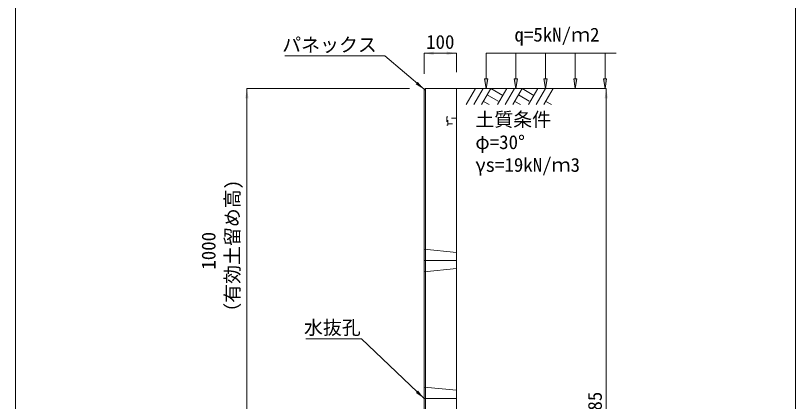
# Model space of a CAD drawing. Units: millimetres at full size. Extents: x 172874 to 217143, y 854931 to 903297.
# Drawn here: x 190874 to 193274, y 864752 to 865941 of the extents above; entities that cross this region are included whole.
import ezdxf
from ezdxf.enums import TextEntityAlignment as Align

# ---------------------------------------------------------------- set-up
doc = ezdxf.new("R2010")
doc.units = ezdxf.units.MM
doc.header["$LTSCALE"] = 20
doc.linetypes.add('DASHED', pattern=[7.5, 6, -1.5])
doc.linetypes.add('USER3', pattern=[1.35, 0.75, -0.6])
for name, color, linetype, lineweight in [('0_2', 7, 'Continuous', 20), ('パネックスKDS', 2, 'Continuous', 13), ('図枠', 5, 'Continuous', 13), ('寸法線', 7, 'Continuous', 13), ('引出線', 4, 'Continuous', 13), ('補助線', 8, 'Continuous', 13), ('ｲﾝｻｰﾄ', 3, 'USER3', 5), ('ﾊｯﾁﾝｸﾞ', 7, 'Continuous', 5)]:
    doc.layers.add(name, color=color, linetype=linetype, lineweight=lineweight)
doc.layers.add('文字', color=7, linetype='Continuous')
doc.styles.add('ＭＳ ゴシック', font='')
doc.styles.get('ＭＳ ゴシック').set_extended_font_data('MS Gothic')

# ---------------------------------------------------------------- blocks, each defined once
blk = doc.blocks.new('filled_arrow')
at = {"color": 0, "linetype": 'Continuous', "lineweight": -2}
blk.add_solid([(7.5, 1.25), (0, 0), (7.5, -1.25)], dxfattribs=at)

msp = doc.modelspace()

# ---------------------------------------------------------------- hatches: boundary and pattern name
at = {"layer": '寸法線'}
for points in [[(192327.63, 865746.42), (192322.63, 865716.42), (192317.63, 865746.42)], [(192419.04, 865746.42), (192414.04, 865716.42), (192409.04, 865746.42)], [(192510.45, 865746.42), (192505.45, 865716.42), (192500.45, 865746.42)], [(192601.86, 865746.42), (192596.86, 865716.42), (192591.86, 865746.42)], [(192693.28, 865746.42), (192688.28, 865716.42), (192683.28, 865746.42)], [(192693.28, 865746.42), (192688.28, 865716.42), (192683.28, 865746.42)]]:
    msp.add_hatch(color=256, dxfattribs=at).paths.add_polyline_path(points)

# ---------------------------------------------------------------- linework, layer by layer
at = {"layer": '0_2'}
msp.add_line((192231.21, 865716.42), (192631.21, 865716.42), dxfattribs=at)
at = {"layer": 'パネックスKDS'}
for p, q in [((192131.21, 865711.42), (192136.21, 865716.42)), ((192131.21, 864716.42), (192131.21, 865711.42)), ((192136.21, 865716.42), (192231.21, 865716.42)), ((192231.21, 863731.42), (192231.21, 865716.42))]:
    msp.add_line(p, q, dxfattribs=at)
at = {"layer": 'パネックスKDS', "lineweight": 5}
msp.add_line((192136.21, 864716.42), (192136.21, 865716.42), dxfattribs=at)
at = {"layer": 'パネックスKDS', "linetype": 'DASHED', "lineweight": 9}
for p, q in [((192131.21, 865221.42), (192231.21, 865211.42)), ((192131.21, 865151.42), (192231.21, 865161.42)), ((192131.21, 864796.42), (192231.21, 864786.42))]:
    msp.add_line(p, q, dxfattribs=at)
at = {"layer": '図枠'}
for p, q in [((190874.21, 874031.02), (190874.21, 854931.02)), ((193274.21, 874031.02), (193274.21, 854931.02))]:
    msp.add_line(p, q, dxfattribs=at)
at = {"layer": '寸法線'}
for p, q in [((192131.21, 865824.97), (192231.21, 865824.97)), ((192131.21, 865761.42), (192131.21, 865824.97)), ((192231.21, 865766.42), (192231.21, 865824.97)), ((191586.21, 864716.42), (191586.21, 865716.42)), ((192086.21, 865716.42), (191586.21, 865716.42)), ((192281.21, 865716.42), (192692.06, 865716.42)), ((192692.06, 863731.42), (192692.06, 865716.42))]:
    msp.add_line(p, q, dxfattribs=at)
at = {"layer": '寸法線', "lineweight": 9}
for p, q in [((192722.63, 865824.97), (192322.63, 865824.97)), ((192322.63, 865746.42), (192322.63, 865824.97)), ((192414.04, 865746.42), (192414.04, 865824.97)), ((192505.45, 865746.42), (192505.45, 865824.97)), ((192596.86, 865746.42), (192596.86, 865824.97)), ((192688.28, 865746.42), (192688.28, 865824.97))]:
    msp.add_line(p, q, dxfattribs=at)
for points in [[(192327.63, 865746.42), (192322.63, 865716.42), (192317.63, 865746.42)], [(192419.04, 865746.42), (192414.04, 865716.42), (192409.04, 865746.42)], [(192510.45, 865746.42), (192505.45, 865716.42), (192500.45, 865746.42)], [(192601.86, 865746.42), (192596.86, 865716.42), (192591.86, 865746.42)], [(192693.28, 865746.42), (192688.28, 865716.42), (192683.28, 865746.42)], [(192693.28, 865746.42), (192688.28, 865716.42), (192683.28, 865746.42)]]:
    msp.add_lwpolyline(points, close=True, dxfattribs=at)
at = {"layer": '引出線'}
for points in [[(192131.21, 865713.92), (192011, 865817.38), (191702.75, 865817.38)], [(192131.21, 864761.42), (191938.75, 864944.87), (191767.01, 864944.87)]]:
    msp.add_lwpolyline(points, dxfattribs=at)
at = {"layer": '補助線'}
for p, q in [((192131.21, 865186.42), (192231.21, 865186.42)), ((192131.21, 864761.42), (192231.21, 864761.42))]:
    msp.add_line(p, q, dxfattribs=at)
at = {"layer": 'ｲﾝｻｰﾄ'}
for p, q in [((192201.21, 865628.92), (192201.21, 865603.92)), ((192204.21, 865628.92), (192201.21, 865628.92)), ((192204.21, 865603.92), (192204.21, 865628.92)), ((192231.21, 865624.92), (192204.21, 865624.92)), ((192201.21, 865603.92), (192204.21, 865603.92)), ((192204.21, 865607.92), (192231.21, 865607.92))]:
    msp.add_line(p, q, dxfattribs=at)
at = {"layer": 'ﾊｯﾁﾝｸﾞ', "lineweight": 9}
for p, q in [((192289.86, 865716.41), (192261.21, 865666.79)), ((192313.48, 865716.41), (192284.83, 865666.79)), ((192337.1, 865716.41), (192308.46, 865666.79)), ((192337.1, 865716.41), (192373.67, 865695.3)), ((192385.86, 865716.41), (192357.21, 865666.79)), ((192409.48, 865716.41), (192380.83, 865666.79)), ((192433.1, 865716.41), (192404.45, 865666.79)), ((192433.1, 865716.41), (192469.67, 865695.3)), ((192481.86, 865716.41), (192453.21, 865666.79)), ((192505.48, 865716.41), (192476.83, 865666.79)), ((192529.1, 865716.41), (192500.46, 865666.79)), ((192325.68, 865696.63), (192359.09, 865677.34)), ((192421.68, 865696.63), (192455.1, 865677.34)), ((192314.26, 865676.85), (192331.67, 865666.79)), ((192410.26, 865676.85), (192427.67, 865666.79)), ((192506.26, 865676.85), (192523.67, 865666.79))]:
    msp.add_line(p, q, dxfattribs=at)

# ---------------------------------------------------------------- block references
at = {"layer": '寸法線', "xscale": 4, "yscale": 4}
msp.add_blockref('filled_arrow', (192131.21, 865824.97), dxfattribs=at)
for p, rotation in [((192231.21, 865824.97), 180), ((191586.21, 865716.42), 270), ((192692.06, 865716.42), 270)]:
    msp.add_blockref('filled_arrow', p, dxfattribs=dict(at, rotation=rotation))
at = {"layer": '引出線', "xscale": 4, "yscale": 4}
for p, rotation in [((192131.21, 865713.92), 139.3), ((192131.21, 864761.42), 136.4)]:
    msp.add_blockref('filled_arrow', p, dxfattribs=dict(at, rotation=rotation))

# ---------------------------------------------------------------- texts
at = {"layer": '寸法線', "style": 'ＭＳ ゴシック'}
msp.add_text('100', height=42.72, dxfattribs=at).set_placement((192181.21, 865859.97), align=Align.MIDDLE_CENTER)
for s, p in [('土質条件', (192289.18, 865642.43)), ('φ=30°', (192289.18, 865572.43)), ('γs=19kN/ｍ3', (192289.18, 865502.43))]:
    msp.add_text(s, height=42.72, dxfattribs=at).set_placement(p, align=Align.TOP_LEFT)
for s, p in [('（有効土留め高)', (191575.42, 864997.89)), ('1000', (191502.29, 865158.15))]:
    msp.add_text(s, height=42.72, rotation=90, dxfattribs=at).set_placement(p, align=Align.BOTTOM_LEFT)
msp.add_text('1985', height=42.72, rotation=90, dxfattribs=at).set_placement((192657.06, 864723.92), align=Align.MIDDLE_CENTER)
at = {"layer": '引出線', "style": 'ＭＳ ゴシック'}
for s, p in [('パネックス', (191986, 865872.52)), ('水抜孔', (191936.5, 865001.15))]:
    msp.add_text(s, height=42.72, dxfattribs=at).set_placement(p, align=Align.TOP_RIGHT)
at = {"layer": '文字', "style": 'ＭＳ ゴシック'}
msp.add_text('q=5kN/ｍ2', height=42.72, dxfattribs=at).set_placement((192409.51, 865848.24), align=Align.BOTTOM_LEFT)

doc.saveas('drawing.dxf')
